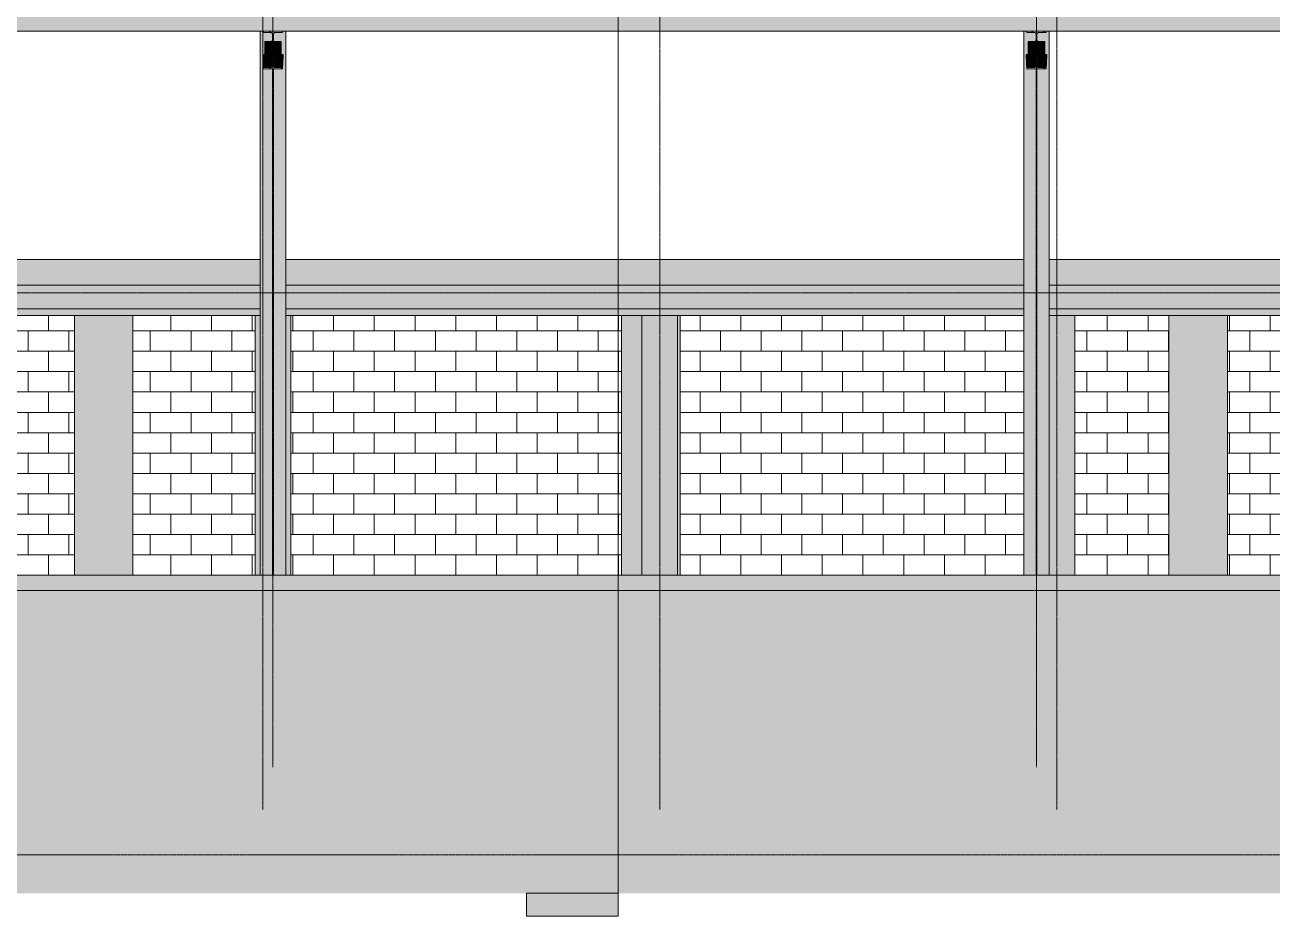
# Model space of a CAD drawing. Header units: inches. Extents: x 1352 to 6578, y -201 to 490.
# Drawn here: x 2315.8 to 2805.8, y -133.9 to 216.2 of the extents above; entities that cross this region are included whole.
import ezdxf

# ---------------------------------------------------------------- set-up
doc = ezdxf.new("R2010")
doc.units = ezdxf.units.IN
doc.header["$MEASUREMENT"] = 0
for name, pattern in [('Aligning Line 1_8_', [0.25, 0.125, -0.125]), ('Grid Line 1_2_', [0.875, 0.5, -0.125, 0.125, -0.125]), ('Hidden 1_8_', [0.1875, 0.125, -0.0625])]:
    doc.linetypes.add(name, pattern=pattern)
for name, color, linetype, lineweight in [('A-FLOR-LEVL', 51, 'Continuous', 9), ('A-ROOF', 132, 'Continuous', 13), ('A-ROOF-PATT', 132, 'Continuous', 9), ('A-WALL', 113, 'Continuous', 13), ('A-WALL-PATT', 111, 'Continuous', 13), ('C-BLDG-PADS', 91, 'Continuous', 13), ('C-TOPO', 7, 'Continuous', 9), ('G-ANNO-SYMB', 111, 'Aligning Line 1_8_', 9), ('S-BEAM', 12, 'Continuous', 13), ('S-COLS', 52, 'Continuous', 13), ('S-GRID', 1, 'Continuous', 9)]:
    doc.layers.add(name, color=color, linetype=linetype, lineweight=lineweight)
pattern_1 = [(50, (2839.867, 132.76), (27.5427, -2.40992), [2.88, -31.68]), (355, (2839.867, 132.76), (-5.32784, 28.88427), [2.304, -25.344]), (100.451, (2842.163, 132.558), (22.2153, 26.47393), [2.448, -26.924]), (46.184, (2839.867, 140.44), (40.9819, -6.3564), [4.32, -47.52]), (96.636, (2843.283, 139.91), (35.8907, 37.4062), [3.671, -40.386]), (351.184, (2839.867, 140.44), (35.891, 37.4062), [3.456, -38.016]), (21, (2843.707, 138.52), (22.92104, -15.46073), [2.88, -31.68]), (326, (2843.707, 138.52), (9.34353, 27.84574), [2.304, -25.344]), (71.451, (2845.617, 137.23), (32.26477, 12.3844), [2.448, -26.924]), (37.5, (2839.867, 132.759), (0.466855, 12.78271), [1.267, -23.77, 1.267, -24.461, -25.44]), (37.5, (2839.867, 132.759), (0.466855, 12.78271), [-50.765, 1.267, -24.173]), (7.5, (2839.867, 132.759), (10.10159, 15.14509), [1.267, -13.402, 1.267, -23.194, -9.696]), (7.5, (2839.867, 132.759), (10.10159, 15.14509), [-39.13, 1.267, -8.429]), (327.5, (2831.304, 132.759), (20.49916, -0.86578), [1.267, -8.333, 1.267, -28.685, -39.744]), (327.5, (2831.304, 132.759), (20.49916, -0.86578), [-39.552, 1.267, -38.477]), (317.5, (2827.464, 132.759), (22.39478, 3.8443), [1.267, -11.213, 1.267, -18.624, -28.224]), (317.5, (2827.464, 132.759), (22.39478, 3.8443), [-32.371, 1.267, -26.957])]
pattern_2 = [(45, (2839.867, 132.759), (-9.5035, 9.5035), []), (45, (2839.867, 147.159), (-9.5035, 9.5035), [])]

# ---------------------------------------------------------------- blocks, each defined once
blk = doc.blocks.new('Conc Beam - Conc Beam-1196117-BUILDING SECTION - EAST_WEST - LOOKING SOUTH')
at = {"layer": 'S-BEAM', "lineweight": 9}
h = blk.add_hatch(dxfattribs=at)
h.set_pattern_fill('FP_2', color=9, style=0, pattern_type=2)
h.set_pattern_definition(pattern_1)
h.paths.add_polyline_path([(2451.86, 104.67), (2708.2, 104.67), (2708.2, 114), (2418.2, 114), (2418.2, 104.67), (2430.96, 104.67)], flags=0)
h.paths.add_polyline_path([(1950.18, 104.67), (2108.2, 104.67), (2108.2, 114), (1946.2, 114), (1946.2, 104.67)], flags=0)
h.paths.add_polyline_path([(3018.58, 104.67), (3018.58, 114), (3018.2, 114), (3018.2, 104.67)], flags=0)
h.paths.add_polyline_path([(3008.2, 104.67), (3008.2, 114), (2718.2, 114), (2718.2, 104.67), (3005.8, 104.67)], flags=0)
h.paths.add_polyline_path([(2118.2, 104.67), (2408.2, 104.67), (2408.2, 114), (2118.2, 114)], flags=0)
h = blk.add_hatch(dxfattribs=at)
h.set_pattern_fill('FP_1', color=9, style=0, pattern_type=2)
h.set_pattern_definition([(33.467, (2839.867, 440.118), (27.5428, -1.337), [2.219, -24.411]), (357.222, (2839.867, 440.118), (-5.32773, 16.02204), [2.298, -25.277]), (108.394, (2842.163, 440.006), (22.2151, 14.68524), [1.407, -15.478]), (30.033, (2839.867, 444.378), (40.9821, -3.5259), [3.455, -38.002]), (101.845, (2843.283, 444.084), (35.8912, 20.749), [2.067, -22.736]), (355.083, (2839.867, 444.378), (35.89054, 20.7491), [3.428, -37.706]), (12.02, (2843.707, 443.313), (22.92165, -8.57654), [2.749, -30.239]), (339.487, (2843.707, 443.313), (9.34315, 15.4464), [2.039, -22.434]), (58.83, (2845.617, 442.598), (32.2648, 6.87024), [1.504, -16.548]), (23.056, (2839.867, 440.118), (0.46711, 7.091376), [1.093, -20.495, 1.093, -21.091, -21.935]), (23.056, (2839.867, 440.118), (0.46711, 7.091376), [-43.771, 1.093, -20.842]), (4.177, (2839.867, 440.118), (10.101914, 8.401117), [1.26, -13.322, 1.26, -23.056, -9.639]), (4.177, (2839.867, 440.118), (10.101914, 8.401117), [-38.898, 1.26, -8.379]), (340.537, (2831.304, 440.118), (20.4992, -0.480766), [1.134, -7.454, 1.134, -25.659, -35.551]), (340.537, (2831.304, 440.118), (20.4992, -0.480766), [-35.379, 1.134, -34.418]), (333.056, (2827.464, 440.118), (22.39406, 2.13228), [1.048, -9.274, 1.048, -15.403, -23.343]), (333.056, (2827.464, 440.118), (22.39406, 2.13228), [-26.773, 1.048, -22.295])])
h.paths.add_polyline_path([(2451.86, 102), (2708.2, 102), (2708.2, 104.67), (2418.2, 104.67), (2418.2, 102), (2430.96, 102)], flags=0)
h.paths.add_polyline_path([(3018.58, 102), (3018.58, 104.67), (3018.2, 104.67), (3018.2, 102)], flags=0)
h.paths.add_polyline_path([(1950.18, 102), (2108.2, 102), (2108.2, 104.67), (1946.2, 104.67), (1946.2, 102)], flags=0)
h.paths.add_polyline_path([(3005.8, 102), (3008.2, 102), (3008.2, 104.67), (2718.2, 104.67), (2718.2, 102), (2995.35, 102)], flags=0)
h.paths.add_polyline_path([(2118.2, 102), (2408.2, 102), (2408.2, 104.67), (2118.2, 104.67)], flags=0)
at = {"layer": 'S-BEAM', "color": 8, "lineweight": 9}
for p, q in [((2408.2, 104.67), (2118.2, 104.67)), ((2708.2, 104.67), (2418.2, 104.67)), ((3008.2, 104.67), (2718.2, 104.67)), ((2408.2, 102), (2118.2, 102)), ((2708.2, 102), (2418.2, 102)), ((3008.2, 102), (2718.2, 102))]:
    blk.add_line(p, q, dxfattribs=at)
blk = doc.blocks.new('W-Wide Flange - GIRDER - T_B_D_ - 2-1379053-BUILDING SECTION - EAST_WEST - LOOKING SOUTH')
at = {"layer": 'S-BEAM', "lineweight": 9}
for points in [[(2710.54, 204.59), (2712.24, 204.62), (2712.24, 209.62), (2709.96, 209.62), (2709.96, 204.59)], [(2712.24, 204.59), (2712.44, 204.62), (2712.73, 204.77), (2712.87, 204.92), (2712.93, 204.99), (2713.01, 205.19), (2713.04, 205.39), (2713.01, 210.21), (2712.84, 209.9), (2712.8, 209.85), (2712.64, 209.72), (2712.44, 209.64), (2712.24, 209.62), (2712.24, 204.62)], [(2714.17, 204.59), (2714.17, 209.62), (2713.96, 209.64), (2713.77, 209.72), (2713.56, 209.9), (2713.48, 210.02), (2713.4, 210.21), (2713.37, 210.21), (2713.4, 205.19), (2713.54, 204.92), (2713.68, 204.77), (2713.77, 204.7), (2714.11, 204.6)], [(2715.77, 204.59), (2716.45, 204.59), (2716.45, 209.62), (2714.17, 209.62), (2714.17, 204.59), (2714.46, 204.59)]]:
    blk.add_hatch(color=254, dxfattribs=at).paths.add_polyline_path(points, flags=0)
h = blk.add_hatch(color=254, dxfattribs=at)
h.paths.add_polyline_path([(2713, 204.02), (2713.04, 204.02), (2713.01, 205.19), (2712.87, 204.92), (2712.72, 204.76), (2712.49, 204.64), (2712.29, 204.6), (2712.24, 204.59), (2709.96, 204.59), (2709.96, 204.54), (2712.44, 204.56), (2712.73, 204.71), (2712.88, 204.87), (2712.96, 205.01), (2712.99, 204.99), (2712.91, 204.77), (2712.92, 204.69), (2712.96, 204.65), (2712.92, 204.48), (2712.94, 204.41), (2712.92, 204.24), (2712.96, 204.22), (2712.99, 204.18), (2712.99, 204.02)], flags=0)
h.paths.add_polyline_path([(2713.5, 204.29), (2713.43, 204.3), (2713.47, 204.36), (2713.49, 204.31)], flags=0)
h.paths.add_polyline_path([(2713.41, 204.02), (2713.44, 204.03), (2713.47, 204.02), (2713.49, 204.02), (2713.5, 204.16), (2713.5, 204.26), (2713.45, 204.67), (2713.5, 204.67), (2713.53, 204.7), (2713.4, 205.09), (2713.46, 204.99), (2713.56, 204.82), (2713.72, 204.68), (2713.89, 204.59), (2714.11, 204.54), (2714.46, 204.54), (2716.45, 204.54), (2716.45, 204.59), (2713.96, 204.62), (2713.68, 204.77), (2713.52, 204.94), (2713.42, 205.13), (2713.4, 205.19), (2713.37, 205.18), (2713.37, 204.02)], flags=0)
at = {"layer": 'S-BEAM', "color": 8, "lineweight": 9}
for p, q in [((2713.04, 212.63), (2713.04, 205.39)), ((2713.37, 205.39), (2713.37, 212.63)), ((2709.96, 209.62), (2712.24, 209.62)), ((2709.96, 209.62), (2709.96, 204.59)), ((2714.17, 209.62), (2716.45, 209.62)), ((2716.45, 204.59), (2716.45, 209.62)), ((2712.24, 204.59), (2709.96, 204.59)), ((2709.96, 204.59), (2709.96, 204.54)), ((2712.96, 204.02), (2713.04, 204.02)), ((2713.37, 204.02), (2713.44, 204.02)), ((2716.45, 204.59), (2714.17, 204.59)), ((2716.45, 204.54), (2716.45, 204.59))]:
    blk.add_line(p, q, dxfattribs=at)
for centre, major_axis, start_param, end_param in [((2712.24, 210.42), (0.8, 0), 4.712389, 6.283185), ((2714.17, 210.42), (-0.8, 0), 0, 1.570796), ((2712.24, 205.39), (0.8, 0), 4.712389, 6.283185), ((2714.17, 205.39), (0.8, 0), 3.141593, 4.712389)]:
    blk.add_ellipse(centre, major_axis=major_axis, ratio=0.999783, start_param=start_param, end_param=end_param, dxfattribs=at)
blk = doc.blocks.new('W-Wide Flange-Column - W10X49-1602557-BUILDING SECTION - EAST_WEST - LOOKING SOUTH')
at = {"layer": 'S-COLS', "color": 8, "linetype": 'Hidden 1_8_', "lineweight": 9}
for p, q in [((2713.05, 202.01), (2713.05, 200.15)), ((2713.36, 200.15), (2713.36, 202.01)), ((2713.05, 198.93), (2713.05, 0)), ((2713.36, 0), (2713.36, 198.93))]:
    blk.add_line(p, q, dxfattribs=at)
blk = doc.blocks.new('W-Wide Flange-Column - W10X49-V7-BUILDING SECTION - EAST_WEST - LOOKING SOUTH')
at = {"layer": 'S-COLS', "color": 8, "linetype": 'Hidden 1_8_', "lineweight": 9}
for p, q in [((2413.05, 201.97), (2413.05, 200.15)), ((2413.36, 200.15), (2413.36, 201.97)), ((2413.05, 198.93), (2413.05, 0)), ((2413.36, 0), (2413.36, 198.93))]:
    blk.add_line(p, q, dxfattribs=at)
blk = doc.blocks.new('Section - 3_32_ x 3_8_-54337-BUILDING SECTION - EAST_WEST - LOOKING SOUTH')
at = {"layer": 'G-ANNO-SYMB', "linetype": 'Continuous'}
blk.add_hatch(color=256, dxfattribs=at).paths.add_polyline_path([(2512.89, -124.86), (2548.89, -124.86), (2548.89, -133.86), (2512.89, -133.86)], flags=0)
for p, q in [((2512.89, -124.86), (2512.89, -133.86)), ((2548.89, -124.86), (2512.89, -124.86)), ((2548.89, -133.86), (2548.89, -124.86)), ((2512.89, -133.86), (2548.89, -133.86))]:
    blk.add_line(p, q, dxfattribs=at)

msp = doc.modelspace()

# ---------------------------------------------------------------- hatches: boundary and pattern name
at = {"layer": 'A-ROOF'}
h = msp.add_hatch(color=8, dxfattribs=at)
h.paths.add_polyline_path([(3018.20325, 114), (3018.57825, 114), (3018.57825, 124), (3018.20325, 124)], flags=0)
h.paths.add_polyline_path([(1942.39075, 114), (2108.20325, 114), (2108.20325, 124), (1942.39075, 124)], flags=0)
h.paths.add_polyline_path([(3008.20325, 114), (3008.20325, 124), (2718.20325, 124), (2718.20325, 114), (3005.80434, 114)], flags=0)
h.paths.add_polyline_path([(2118.20325, 114), (2408.20325, 114), (2408.20325, 124), (2118.20325, 124)], flags=0)
h.paths.add_polyline_path([(2418.20325, 114), (2708.20325, 114), (2708.20325, 124), (2418.20325, 124), (2418.20325, 114.75198)], flags=0)
at = {"layer": 'A-ROOF-PATT'}
h = msp.add_hatch(dxfattribs=at)
h.set_pattern_fill('FP_5', color=8, style=0, pattern_type=2)
h.set_pattern_definition([(161.57, (2840.347, 133.239), (-3.8399538, -1.54e-05), [0, -27.322, 3.034, 0]), (18.43, (2839.387, 133.239), (-3.8399538, 1.54e-05), [0, -27.322, 3.034, 0]), (108.43, (2840.347, 133.239), (1.919622, -9.6005246), [9.106, -21.25]), (71.57, (2839.387, 133.239), (1.919622, 9.6005246), [9.106, -21.25])])
h.paths.add_polyline_path([(3037.15949, 213.77444), (3105.45325, 213.77444), (3105.45325, 221.77617), (1585.45325, 221.77617), (1585.45325, 213.77444), (3029.45325, 213.77444)], flags=0)
at = {"layer": 'A-WALL'}
for points in [[(2335.20325, 0), (2358.20325, 0), (2358.20325, 102), (2335.20325, 102), (2335.20325, 100.65548)], [(2786.31824, 0), (2788.20325, 0), (2788.20325, 102), (2765.20325, 102), (2765.20325, 0)]]:
    msp.add_hatch(color=254, dxfattribs=at).paths.add_polyline_path(points, flags=0)
h = msp.add_hatch(color=254, dxfattribs=at)
h.paths.add_polyline_path([(2550.20325, 0), (2558.20325, 0), (2558.20325, 102), (2550.20325, 102), (2550.20325, 100.65548)], flags=0)
h.paths.add_polyline_path([(2572.20325, 0), (2573.20325, 0), (2573.20325, 102), (2572.20325, 102), (2572.20325, 100.65548)], flags=0)
at = {"layer": 'A-WALL-PATT', "lineweight": 9}
h = msp.add_hatch(dxfattribs=at)
h.set_pattern_fill('FP_7', color=9, style=0, pattern_type=2)
h.set_pattern_definition([(0, (3205.016, 0), (0, 8), []), (90, (3205.016, 0), (-8, 8), [8, -8])])
h.paths.add_polyline_path([(2246.20325, 0), (2246.20325, 102), (2143.20325, 102), (2143.20325, 0)], flags=0)
h.paths.add_polyline_path([(2104.20325, 0), (2108.20325, 0), (2108.20325, 102), (2104.20325, 102), (2104.20325, 16.07648)], flags=0)
h.paths.add_polyline_path([(1950.18074, 0), (2090.20325, 0), (2090.20325, 102), (1949.39075, 102), (1949.39075, 0)], flags=0)
h.paths.add_polyline_path([(2744.51137, 0), (2765.20325, 0), (2765.20325, 102), (2728.20325, 102), (2728.20325, 0)], flags=0)
h.paths.add_polyline_path([(2118.20325, 0), (2120.20325, 0), (2120.20325, 102), (2118.20325, 102), (2118.20325, 100.65548)], flags=0)
h.paths.add_polyline_path([(2260.20325, 0), (2335.20325, 0), (2335.20325, 102), (2260.20325, 102), (2260.20325, 100.65548)], flags=0)
h.paths.add_polyline_path([(2420.20325, 0), (2550.20325, 0), (2550.20325, 102), (2420.20325, 102), (2420.20325, 44.26948)], flags=0)
h.paths.add_polyline_path([(3008.20325, 0), (3008.20325, 102), (3003.20325, 102), (3003.20325, 0), (3005.80434, 0)], flags=0)
h.paths.add_polyline_path([(2980.20325, 0), (2980.20325, 102), (2884.20325, 102), (2884.20325, 0), (2953.54574, 0)], flags=0)
h.paths.add_polyline_path([(2358.20325, 0), (2406.20325, 0), (2406.20325, 102), (2358.20325, 102), (2358.20325, 100.65548)], flags=0)
h.paths.add_polyline_path([(2708.20325, 0), (2708.20325, 102), (2573.20325, 102), (2573.20325, 0), (2702.70449, 0)], flags=0)
h.paths.add_polyline_path([(2870.20325, 0), (2870.20325, 102), (2788.20325, 102), (2788.20325, 0)], flags=0)
h.paths.add_polyline_path([(3018.57825, 28.67816), (3018.57825, 102), (3018.20325, 102), (3018.20325, 28.74243)], flags=0)
at = {"layer": 'C-BLDG-PADS', "lineweight": 9}
h = msp.add_hatch(dxfattribs=at)
h.set_pattern_fill('FP_2', style=0, pattern_type=2)
h.set_pattern_definition(pattern_1)
h.paths.add_polyline_path([(2117.40824, -6), (3018.20325, -6), (3018.20325, 0), (1587.20325, 0), (1587.20325, -6), (2096.50481, -6)], flags=0)
at = {"layer": 'C-TOPO'}
h = msp.add_hatch(dxfattribs=at)
h.set_pattern_fill('FP_10', color=8, style=0, pattern_type=2)
h.set_pattern_definition([(0, (2839.867, 132.76), (24, 24), [24, -24]), (0, (2839.867, 141.76), (24, 24), [24, -24]), (0, (2839.867, 150.76), (24, 24), [24, -24]), (90, (2842.867, 153.76), (-24, 24), [24, -24]), (90, (2851.867, 153.76), (-24, 24), [24, -24]), (90, (2860.867, 153.76), (-24, 24), [24, -24])])
h.paths.add_polyline_path([(1599.64075, -124.88852), (3018.20325, -124.88852), (3018.20325, -60), (3004.20325, -60), (3004.20325, -48), (3018.20325, -48), (3018.20325, -6.00628), (1587.20325, -6.00628), (1587.20325, -48), (1599.64075, -48), (1599.64075, -60), (1587.20325, -60), (1587.20325, -124.88852)], flags=0)
at = {"layer": 'S-BEAM'}
for points in [[(2409.43729, 213.22469), (2409.43284, 213.77444), (2409.37878, 213.73475), (2409.43726, 213.2249)], [(2416.96922, 213.22469), (2417.03228, 213.77444), (2416.96925, 213.73475), (2416.96925, 213.42748)], [(2709.43729, 213.22469), (2709.43284, 213.77444), (2709.37878, 213.73475), (2709.43726, 213.2249)], [(2716.96922, 213.22469), (2717.03228, 213.77444), (2716.96925, 213.73475), (2716.96925, 213.42748)], [(2412.29053, 199.44138), (2412.29164, 199.46048), (2412.23575, 204.53526), (2409.17825, 204.53526), (2409.43795, 199.44138), (2412.28021, 199.44138)], [(2414.11598, 199.44138), (2416.96856, 199.44138), (2417.22825, 204.53526), (2414.17075, 204.53526), (2414.11466, 199.44138)], [(2709.43795, 199.44138), (2712.29164, 199.46048), (2712.23575, 204.53526), (2709.17825, 204.53526), (2709.26391, 202.85511)], [(2409.43797, 198.93124), (2409.39494, 200.28506), (2409.43795, 198.93171)], [(2709.43797, 198.93124), (2709.43795, 199.44138), (2709.43795, 198.93171)]]:
    msp.add_hatch(color=9, dxfattribs=at).paths.add_polyline_path(points, flags=0)
at = {"layer": 'S-BEAM', "lineweight": 9}
h = msp.add_hatch(dxfattribs=at)
h.set_pattern_fill('FP_14', color=8, style=0, pattern_type=2)
h.set_pattern_definition(pattern_2)
h.paths.add_polyline_path([(2409.43797, 198.93124), (2416.96853, 198.93124), (2416.96856, 199.44138), (2413.94511, 199.46052), (2413.63978, 199.60777), (2413.42866, 199.87289), (2413.35337, 200.21202), (2413.37252, 212.63268), (2413.5196, 212.93805), (2413.78453, 213.14931), (2414.1148, 213.22469), (2416.96922, 213.22469), (2416.96925, 213.73475), (2409.43726, 213.73475), (2409.43729, 213.22469), (2412.5264, 213.18275), (2412.76657, 213.05843), (2412.97776, 212.79343), (2413.05309, 212.46315), (2413.03404, 200.03368), (2412.88704, 199.72822), (2412.62215, 199.51683), (2412.29185, 199.44138), (2409.43797, 199.44138)], flags=0)
h = msp.add_hatch(dxfattribs=at)
h.set_pattern_fill('FP_14', color=8, style=0, pattern_type=2)
h.set_pattern_definition(pattern_2)
h.paths.add_polyline_path([(2709.43797, 198.93124), (2716.96853, 198.93124), (2716.96856, 199.44138), (2713.88004, 199.48332), (2713.63978, 199.60777), (2713.42866, 199.87289), (2713.35337, 200.20323), (2713.37252, 212.63268), (2713.5196, 212.93805), (2713.78453, 213.14931), (2714.1148, 213.22469), (2716.96922, 213.22469), (2716.96925, 213.73475), (2709.43726, 213.73475), (2709.43729, 213.22469), (2712.5264, 213.18275), (2712.76657, 213.05843), (2712.97776, 212.79343), (2713.05309, 212.46315), (2713.03404, 200.03368), (2712.88704, 199.72822), (2712.62215, 199.51683), (2712.29185, 199.44138), (2709.43795, 199.44138), (2709.43795, 199.33098)], flags=0)
at = {"layer": 'S-BEAM'}
h = msp.add_hatch(color=9, dxfattribs=at)
h.paths.add_polyline_path([(2412.93734, 200.52378), (2412.99947, 200.58273), (2412.95272, 200.56313)], flags=0)
h.paths.add_polyline_path([(2412.86769, 201.0371), (2412.94785, 201.1195), (2412.90935, 201.1195), (2412.8744, 201.05038)], flags=0)
h.paths.add_polyline_path([(2412.91184, 201.32129), (2412.88973, 201.36802), (2412.86769, 201.31054)], flags=0)
h.paths.add_polyline_path([(2412.93932, 201.88016), (2413.01645, 201.97408), (2412.98332, 201.97408), (2412.95343, 201.91028)], flags=0)
h.paths.add_polyline_path([(2412.87745, 202.80745), (2412.95413, 202.88102), (2412.96249, 202.97553), (2412.90156, 202.85511)], flags=0)
h.paths.add_polyline_path([(2412.87037, 202.96408), (2412.96606, 203.0464), (2412.98253, 203.16588), (2412.87431, 202.97118)], flags=0)
h.paths.add_polyline_path([(2412.29185, 199.44138), (2412.62233, 199.51694), (2412.88712, 199.72844), (2413.0238, 200.26504), (2412.9961, 200.26504), (2412.90007, 200.18073), (2412.93734, 200.37808), (2412.93988, 200.50754), (2412.9533, 200.58618), (2412.91529, 200.59947), (2412.94231, 200.68611), (2412.98966, 200.92694), (2412.91971, 200.88291), (2412.9655, 201.09305), (2412.86339, 200.99239), (2412.84142, 201.08592), (2412.83733, 201.13939), (2412.82864, 201.21587), (2412.84704, 201.30551), (2412.9194, 201.5599), (2412.91819, 201.66611), (2412.88689, 201.71253), (2412.947, 201.828), (2412.93096, 201.969), (2412.87404, 201.90004), (2412.87122, 202.0383), (2412.98017, 202.2121), (2413.02171, 202.4774), (2412.99827, 202.52996), (2412.92238, 202.48271), (2412.90506, 202.54776), (2412.9243, 202.74077), (2412.8704, 202.71597), (2412.86324, 202.79019), (2412.82706, 202.8149), (2412.87074, 202.95897), (2412.89971, 203.04624), (2412.96574, 203.29756), (2412.90044, 203.30427), (2412.86744, 203.33914), (2412.99758, 204.01975), (2412.96508, 204.03879), (2412.98947, 204.38343), (2412.9211, 204.34197), (2412.94507, 204.4679), (2412.92739, 204.49347), (2412.96331, 204.66976), (2412.9067, 204.66976), (2412.87909, 204.70178), (2412.99104, 205.02021), (2412.95317, 204.99454), (2412.847, 204.82889), (2412.6693, 204.66815), (2412.52034, 204.59463), (2412.29185, 204.54265), (2412.23575, 204.53526), (2412.29164, 199.46048)], flags=0)
h.paths.add_polyline_path([(2412.81297, 200.75017), (2412.86769, 200.87562), (2412.91336, 200.87502), (2412.81647, 200.75452)], flags=0)
h.paths.add_polyline_path([(2412.83733, 201.13939), (2412.91184, 201.18672), (2412.86769, 201.18277), (2412.84793, 201.15453)], flags=0)
h.paths.add_polyline_path([(2412.98339, 201.26592), (2412.95011, 201.30551), (2412.97096, 201.27056)], flags=0)
h.paths.add_polyline_path([(2412.82706, 202.50601), (2412.89934, 202.64597), (2412.92238, 202.64393), (2412.84329, 202.52949)], flags=0)
h.paths.add_polyline_path([(2412.98127, 202.64966), (2412.9455, 202.68033), (2412.9455, 202.66757)], flags=0)
h = msp.add_hatch(color=9, dxfattribs=at)
h.paths.add_polyline_path([(2413.44393, 204.57703), (2413.57117, 204.41667), (2413.48779, 204.5014), (2413.44933, 204.56772)], flags=0)
h.paths.add_polyline_path([(2413.55861, 200.62053), (2413.68899, 200.49069), (2413.63213, 200.5304), (2413.56456, 200.61324)], flags=0)
h.paths.add_polyline_path([(2414.11466, 199.44138), (2414.17075, 204.53526), (2413.82035, 204.62188), (2413.68316, 204.70962), (2413.53138, 204.86554), (2413.42449, 205.06417), (2413.42394, 204.96784), (2413.498, 204.76953), (2413.48979, 204.68278), (2413.44662, 204.62188), (2413.46698, 204.42701), (2413.4898, 204.14338), (2413.46835, 204.09764), (2413.41497, 204.1269), (2413.4123, 203.94374), (2413.45364, 203.76901), (2413.53023, 203.66192), (2413.55858, 203.61638), (2413.54565, 203.56558), (2413.45475, 203.6926), (2413.39637, 203.73614), (2413.45109, 203.42428), (2413.43079, 203.38074), (2413.4885, 203.15084), (2413.45475, 203.14889), (2413.52636, 202.85511), (2413.49221, 202.83628), (2413.52647, 202.5839), (2413.53862, 202.5677), (2413.62293, 202.46449), (2413.57312, 202.34587), (2413.52559, 202.41971), (2413.53862, 202.30892), (2413.62135, 202.14382), (2413.62007, 202.10922), (2413.42519, 202.31734), (2413.44042, 202.19833), (2413.51367, 202.10488), (2413.52048, 201.93278), (2413.61829, 201.85867), (2413.64899, 201.66402), (2413.72144, 201.54347), (2413.61737, 201.58178), (2413.51192, 201.70863), (2413.51192, 201.63466), (2413.42267, 201.73973), (2413.50372, 201.28091), (2413.46167, 201.26661), (2413.42077, 201.25593), (2413.46461, 201.03337), (2413.51732, 200.95055), (2413.46978, 200.88538), (2413.4479, 200.87498), (2413.47854, 200.74944), (2413.433, 200.7435), (2413.45849, 200.37251), (2413.38917, 200.4582), (2413.38351, 200.31193), (2413.42866, 200.00491), (2413.47105, 199.95183), (2413.509, 199.75816), (2413.57686, 199.67078), (2413.78445, 199.51683), (2413.97581, 199.45705)], flags=0)
h.paths.add_polyline_path([(2413.68021, 199.98481), (2413.57837, 200.08163), (2413.63978, 200.06776), (2413.67127, 200.00314)], flags=0)
h.paths.add_polyline_path([(2413.61923, 201.71353), (2413.51918, 201.85867), (2413.52031, 201.77087), (2413.61905, 201.71363)], flags=0)
h.paths.add_polyline_path([(2413.49661, 204.29151), (2413.42075, 204.42701), (2413.46698, 204.29667), (2413.4898, 204.2927)], flags=0)
h = msp.add_hatch(color=9, dxfattribs=at)
h.paths.add_polyline_path([(2712.93734, 200.52378), (2712.99947, 200.58273), (2712.95272, 200.56313)], flags=0)
h.paths.add_polyline_path([(2712.86769, 201.0371), (2712.94785, 201.1195), (2712.90935, 201.1195), (2712.8744, 201.05038)], flags=0)
h.paths.add_polyline_path([(2712.91184, 201.32129), (2712.88973, 201.36802), (2712.86769, 201.31054)], flags=0)
h.paths.add_polyline_path([(2712.93932, 201.88016), (2713.01188, 201.94132), (2712.99885, 202.00721), (2712.95343, 201.91028)], flags=0)
h.paths.add_polyline_path([(2712.87745, 202.80745), (2712.95413, 202.88102), (2712.96249, 202.97553), (2712.90156, 202.85511)], flags=0)
h.paths.add_polyline_path([(2712.87037, 202.96408), (2712.96606, 203.0464), (2712.98253, 203.16588), (2712.87431, 202.97118)], flags=0)
h.paths.add_polyline_path([(2712.29185, 199.44138), (2712.62233, 199.51694), (2712.88704, 199.72844), (2713.02159, 200.20323), (2712.98318, 200.24146), (2712.90007, 200.18073), (2712.93734, 200.37808), (2712.95108, 200.43611), (2712.9533, 200.58618), (2712.91529, 200.59947), (2712.94231, 200.68611), (2712.98966, 200.92694), (2712.91971, 200.88291), (2712.9655, 201.09305), (2712.86339, 200.99239), (2712.84142, 201.08592), (2712.83733, 201.13939), (2712.82864, 201.21587), (2712.84704, 201.30551), (2712.9194, 201.5599), (2712.9194, 201.66468), (2712.88689, 201.71253), (2712.95017, 201.80643), (2712.9194, 201.95499), (2712.87404, 201.90004), (2712.87122, 202.0383), (2712.98017, 202.2121), (2713.02171, 202.4774), (2712.99827, 202.52996), (2712.92238, 202.48271), (2712.90506, 202.54776), (2712.9243, 202.74077), (2712.8704, 202.71597), (2712.86324, 202.79019), (2712.82706, 202.8149), (2712.87074, 202.95897), (2712.89971, 203.04624), (2712.95984, 203.29504), (2712.90044, 203.30427), (2712.86818, 203.34203), (2712.99758, 204.01975), (2712.96508, 204.03879), (2712.98947, 204.38343), (2712.9211, 204.34197), (2712.94507, 204.4679), (2712.92739, 204.49347), (2712.96331, 204.66976), (2712.9067, 204.66976), (2712.87909, 204.70178), (2712.99104, 205.02021), (2712.95317, 204.99454), (2712.847, 204.82889), (2712.68991, 204.68397), (2712.52034, 204.59463), (2712.29185, 204.54265), (2712.23575, 204.53526), (2712.29164, 199.46048)], flags=0)
h.paths.add_polyline_path([(2712.69574, 199.67855), (2712.69562, 199.67855), (2712.69562, 199.72851)], flags=0)
h.paths.add_polyline_path([(2712.81297, 200.75017), (2712.90077, 200.88026), (2712.88704, 200.84228), (2712.81647, 200.75452)], flags=0)
h.paths.add_polyline_path([(2712.83733, 201.13939), (2712.91184, 201.18672), (2712.86769, 201.18277), (2712.84793, 201.15453)], flags=0)
h.paths.add_polyline_path([(2712.98339, 201.26592), (2712.95011, 201.30551), (2712.97096, 201.27056)], flags=0)
h.paths.add_polyline_path([(2712.82706, 202.50601), (2712.89934, 202.64597), (2712.92238, 202.64393), (2712.84329, 202.52949)], flags=0)
h.paths.add_polyline_path([(2712.98127, 202.64966), (2712.9455, 202.68033), (2712.9455, 202.66757)], flags=0)
h = msp.add_hatch(color=9, dxfattribs=at)
h.paths.add_polyline_path([(2713.44393, 204.57703), (2713.57117, 204.41667), (2713.48779, 204.5014), (2713.44933, 204.56772)], flags=0)
h.paths.add_polyline_path([(2713.55861, 200.62053), (2713.68899, 200.49069), (2713.63213, 200.5304), (2713.56456, 200.61324)], flags=0)
h.paths.add_polyline_path([(2714.11466, 199.44138), (2714.17075, 204.53526), (2713.82035, 204.62188), (2713.68316, 204.70962), (2713.53566, 204.85997), (2713.42449, 205.06417), (2713.42394, 204.96784), (2713.498, 204.76953), (2713.48979, 204.68278), (2713.44662, 204.62188), (2713.46698, 204.42701), (2713.4898, 204.14338), (2713.46835, 204.09764), (2713.41497, 204.1269), (2713.4123, 203.94374), (2713.45475, 203.76607), (2713.53023, 203.66192), (2713.55858, 203.61638), (2713.54565, 203.56558), (2713.45475, 203.6926), (2713.38701, 203.76901), (2713.45475, 203.43214), (2713.43079, 203.38074), (2713.4885, 203.15084), (2713.45475, 203.14889), (2713.51126, 202.87831), (2713.49221, 202.83628), (2713.52647, 202.5839), (2713.53862, 202.5677), (2713.62293, 202.46449), (2713.57312, 202.34587), (2713.52559, 202.41971), (2713.53862, 202.30892), (2713.62135, 202.14382), (2713.57849, 202.14436), (2713.42519, 202.31734), (2713.4617, 202.17135), (2713.51367, 202.10488), (2713.52048, 201.93278), (2713.61829, 201.85867), (2713.64899, 201.66402), (2713.72144, 201.54347), (2713.61737, 201.58178), (2713.51192, 201.70863), (2713.51192, 201.63466), (2713.44042, 201.6679), (2713.50372, 201.28091), (2713.46167, 201.26661), (2713.42077, 201.25593), (2713.46461, 201.03337), (2713.51732, 200.95055), (2713.46978, 200.88538), (2713.4479, 200.87498), (2713.47854, 200.74944), (2713.433, 200.7435), (2713.45849, 200.37251), (2713.38917, 200.4582), (2713.38351, 200.31193), (2713.42866, 200.00491), (2713.47105, 199.95183), (2713.509, 199.75816), (2713.57686, 199.67078), (2713.78445, 199.51683), (2713.94548, 199.46048)], flags=0)
h.paths.add_polyline_path([(2713.68021, 199.98481), (2713.57837, 200.08163), (2713.63978, 200.06776), (2713.67127, 200.00314)], flags=0)
h.paths.add_polyline_path([(2713.61923, 201.71353), (2713.51918, 201.85867), (2713.53862, 201.76026), (2713.61905, 201.71363)], flags=0)
h.paths.add_polyline_path([(2713.49661, 204.29151), (2713.42075, 204.42701), (2713.46698, 204.29667), (2713.4898, 204.2927)], flags=0)
h = msp.add_hatch(color=9, dxfattribs=at)
h.paths.add_polyline_path([(2715.76906, 199.44138), (2716.96856, 199.44138), (2717.22825, 204.53526), (2714.17075, 204.53526), (2714.11598, 199.44138)], flags=0)
h.paths.add_polyline_path([(2714.11598, 199.46048), (2714.13306, 199.46052), (2715.76906, 199.46048)], flags=0)
at = {"layer": 'S-COLS'}
h = msp.add_hatch(color=9, dxfattribs=at)
h.paths.add_polyline_path([(2410.05637, 0), (2418.20325, 0), (2418.20325, 213.77444), (2417.02773, 213.73475), (2416.96922, 213.22469), (2413.88011, 213.18275), (2413.63999, 213.05843), (2413.42886, 212.79367), (2413.42878, 212.79343), (2413.37075, 212.61702), (2413.39801, 210.20821), (2413.56385, 209.90336), (2413.60507, 209.84965), (2413.77075, 209.72255), (2413.9637, 209.64264), (2414.17075, 209.61539), (2416.44739, 209.61539), (2416.44739, 204.53526), (2417.22825, 204.53526), (2417.22825, 203.96039), (2416.94255, 198.93124), (2409.43795, 198.93171), (2409.17825, 204.53526), (2409.95911, 204.53526), (2409.95911, 209.61539), (2412.44281, 209.64264), (2412.63575, 209.72255), (2412.84266, 209.90336), (2412.92857, 210.0153), (2413.00849, 210.20821), (2413.03575, 210.41522), (2413.03397, 212.63268), (2412.88687, 212.93805), (2412.62189, 213.14931), (2412.29171, 213.22469), (2409.43726, 213.2249), (2409.37423, 213.77444), (2408.20325, 213.77444), (2408.20325, 0)], flags=0)
h.paths.add_polyline_path([(2413.47105, 199.95183), (2413.42866, 200.1221), (2413.44182, 200.03386), (2413.47045, 199.95352)], flags=0)
h.paths.add_polyline_path([(2413.51929, 199.72844), (2413.38538, 200.21202), (2413.40888, 200.26393), (2413.42688, 200.31193), (2413.4479, 200.39725), (2413.46763, 200.4582), (2413.45599, 200.62053), (2413.4479, 200.87498), (2413.51732, 200.95055), (2413.51584, 200.97169), (2413.42935, 201.10641), (2413.42479, 201.36108), (2413.46461, 201.34781), (2413.45781, 201.43688), (2413.46461, 201.51219), (2413.44916, 201.63252), (2413.4617, 201.69378), (2413.51373, 201.63252), (2413.51373, 201.70644), (2413.64899, 201.56102), (2413.70827, 201.56538), (2413.61478, 201.79672), (2413.57849, 201.89704), (2413.51331, 201.97408), (2413.51713, 202.19621), (2413.62135, 202.14382), (2413.61477, 202.19824), (2413.51713, 202.34015), (2413.53862, 202.4015), (2413.61871, 202.35525), (2413.60945, 202.51871), (2413.52647, 202.5839), (2413.48127, 202.87129), (2413.52636, 202.85511), (2413.44932, 203.04714), (2413.42101, 203.2118), (2413.48127, 203.07786), (2413.50212, 203.13877), (2413.53825, 203.15084), (2413.43079, 203.38074), (2413.45475, 203.43214), (2413.41523, 203.66993), (2413.44958, 203.70593), (2413.54565, 203.56558), (2413.56788, 203.54717), (2413.53023, 203.66192), (2413.45225, 203.77268), (2413.46444, 203.86067), (2413.44521, 203.99096), (2413.41045, 204.01975), (2413.3663, 204.01975), (2413.38578, 199.99564), (2413.50064, 199.75816)], flags=0)
h.paths.add_polyline_path([(2412.82706, 202.50601), (2412.88007, 202.50601), (2412.86324, 202.5177)], flags=0)
h.paths.add_polyline_path([(2412.94046, 202.67009), (2412.98584, 202.67039), (2412.9455, 202.66757), (2412.94059, 202.67003)], flags=0)
h.paths.add_polyline_path([(2412.86324, 202.62479), (2412.90915, 202.62479), (2412.8704, 202.62899)], flags=0)
h.paths.add_polyline_path([(2412.84704, 201.30551), (2412.91884, 201.34093), (2412.86339, 201.30949), (2412.85935, 201.30851)], flags=0)
h.paths.add_polyline_path([(2412.91971, 200.88291), (2412.85935, 200.86502), (2412.86651, 200.81675), (2412.91529, 200.87741)], flags=0)
h.paths.add_polyline_path([(2412.94734, 199.87266), (2412.97773, 199.87289), (2413.03404, 200.0875), (2412.99006, 203.96165), (2412.98719, 203.73614), (2412.88123, 203.39285), (2412.95586, 203.53187), (2412.91401, 203.33914), (2412.89997, 203.26955), (2412.95791, 203.26289), (2412.81151, 202.79155), (2412.86324, 202.79019), (2412.87317, 202.75135), (2412.88709, 202.67009), (2412.9455, 202.7219), (2412.9455, 202.43935), (2413.00863, 202.54776), (2413.00863, 202.31723), (2412.93463, 202.10621), (2412.8695, 201.97408), (2412.87404, 201.90004), (2412.95343, 201.9537), (2412.94775, 201.70813), (2412.9587, 201.66468), (2412.83733, 201.22689), (2412.85935, 201.19315), (2412.9332, 201.26592), (2412.90315, 201.00933), (2412.98689, 201.09305), (2412.96019, 200.97983), (2412.92359, 200.791), (2412.98966, 200.829), (2412.91529, 200.61673), (2412.97885, 200.68611), (2412.90026, 200.20323), (2412.93527, 200.15403), (2413.0238, 200.26504), (2412.97773, 200.00855), (2412.93574, 199.89354), (2412.9359, 199.87266)], flags=0)
h.paths.add_polyline_path([(2413.68021, 199.98481), (2413.63073, 200.08632), (2413.57926, 200.07258), (2413.66758, 199.99578)], flags=0)
h.paths.add_polyline_path([(2413.47673, 200.51173), (2413.41165, 200.57113), (2413.45126, 200.57414), (2413.47515, 200.51561)], flags=0)
h.paths.add_polyline_path([(2413.78056, 200.59081), (2413.61747, 200.73767), (2413.73159, 200.63252), (2413.74521, 200.62092)], flags=0)
h.paths.add_polyline_path([(2412.98339, 201.26592), (2412.95011, 201.30551), (2412.98966, 201.29469), (2412.98518, 201.27413)], flags=0)
h.paths.add_polyline_path([(2413.61923, 201.71353), (2413.52031, 201.77087), (2413.51918, 201.85867), (2413.61905, 201.71379)], flags=0)
h.paths.add_polyline_path([(2412.93932, 201.88016), (2413.01645, 201.97408), (2412.96406, 201.89596), (2412.95343, 201.88917)], flags=0)
h = msp.add_hatch(color=9, dxfattribs=at)
h.paths.add_polyline_path([(2718.20325, 0), (2718.20325, 213.77444), (2717.02773, 213.73475), (2716.96922, 213.22469), (2713.88011, 213.18275), (2713.63999, 213.05843), (2713.42886, 212.79367), (2713.39801, 212.70552), (2713.37252, 212.63268), (2713.39801, 210.20821), (2713.56385, 209.90336), (2713.60507, 209.84965), (2713.77075, 209.72255), (2713.9637, 209.64264), (2714.17075, 209.61539), (2716.44739, 209.61539), (2716.44739, 204.53526), (2717.22825, 204.53526), (2717.22825, 203.96039), (2716.94255, 198.93124), (2709.43795, 198.93171), (2709.17825, 204.53526), (2709.95911, 204.53526), (2709.95911, 209.61539), (2712.44281, 209.64264), (2712.63575, 209.72255), (2712.84266, 209.90336), (2712.92857, 210.0153), (2713.00849, 210.20821), (2713.03575, 210.41522), (2713.03397, 212.63268), (2712.88687, 212.93805), (2712.62189, 213.14931), (2712.29171, 213.22469), (2709.43726, 213.2249), (2709.37423, 213.77444), (2708.20325, 213.77444), (2708.20325, 0)], flags=0)
h.paths.add_polyline_path([(2713.47105, 199.95183), (2713.42866, 200.1221), (2713.44182, 200.03386), (2713.47045, 199.95352)], flags=0)
h.paths.add_polyline_path([(2713.51929, 199.72844), (2713.38555, 200.20323), (2713.40888, 200.26393), (2713.42688, 200.31193), (2713.4479, 200.39725), (2713.46763, 200.4582), (2713.45599, 200.62053), (2713.4479, 200.87498), (2713.51732, 200.95055), (2713.51584, 200.97169), (2713.42935, 201.10641), (2713.42479, 201.36108), (2713.46461, 201.34781), (2713.45781, 201.43688), (2713.46461, 201.51219), (2713.44916, 201.63252), (2713.4617, 201.69378), (2713.51367, 201.63537), (2713.53862, 201.67651), (2713.64899, 201.56102), (2713.68979, 201.59614), (2713.61478, 201.79672), (2713.57849, 201.89704), (2713.51367, 201.97206), (2713.51713, 202.19621), (2713.62135, 202.14382), (2713.61477, 202.19824), (2713.51713, 202.34015), (2713.53862, 202.4015), (2713.61871, 202.35525), (2713.60945, 202.51871), (2713.52647, 202.5839), (2713.48127, 202.87129), (2713.52636, 202.85511), (2713.44932, 203.04714), (2713.42101, 203.2118), (2713.48127, 203.07786), (2713.51126, 203.13067), (2713.53825, 203.15084), (2713.43079, 203.38074), (2713.45475, 203.43214), (2713.41523, 203.66993), (2713.44958, 203.70593), (2713.54565, 203.56558), (2713.56788, 203.54717), (2713.51126, 203.67774), (2713.45225, 203.77268), (2713.46444, 203.86067), (2713.44521, 203.99096), (2713.41045, 204.01975), (2713.3663, 204.01975), (2713.38578, 199.99564), (2713.50064, 199.75816)], flags=0)
h.paths.add_polyline_path([(2712.82706, 202.50601), (2712.88007, 202.50601), (2712.86324, 202.5177)], flags=0)
h.paths.add_polyline_path([(2712.94046, 202.67009), (2712.98584, 202.67039), (2712.9455, 202.66757), (2712.94059, 202.67003)], flags=0)
h.paths.add_polyline_path([(2712.86324, 202.62479), (2712.90915, 202.62479), (2712.8704, 202.62899)], flags=0)
h.paths.add_polyline_path([(2712.84704, 201.30551), (2712.91884, 201.34093), (2712.86339, 201.30949), (2712.85935, 201.30851)], flags=0)
h.paths.add_polyline_path([(2712.91971, 200.88291), (2712.85935, 200.86502), (2712.90077, 200.85936), (2712.91529, 200.87741)], flags=0)
h.paths.add_polyline_path([(2712.9359, 199.87266), (2712.97773, 199.89354), (2713.02126, 199.99711), (2713.05309, 200.21485), (2713.00108, 204.01454), (2712.99006, 203.75211), (2712.88123, 203.39285), (2712.95984, 203.54053), (2712.91401, 203.33914), (2712.89997, 203.26955), (2712.95791, 203.26289), (2712.81151, 202.79155), (2712.86324, 202.79019), (2712.87317, 202.75135), (2712.88709, 202.67009), (2712.9455, 202.7219), (2712.9455, 202.43935), (2713.00863, 202.54776), (2713.00863, 202.31723), (2712.93463, 202.10621), (2712.85828, 202.00721), (2712.9194, 201.95499), (2712.95343, 201.9537), (2712.94775, 201.70813), (2712.9587, 201.66468), (2712.83733, 201.22689), (2712.85935, 201.19315), (2712.9332, 201.26592), (2712.90315, 201.00933), (2712.98689, 201.09305), (2712.96019, 200.97983), (2712.92359, 200.791), (2712.98966, 200.829), (2712.91529, 200.61673), (2712.97773, 200.68174), (2712.90077, 200.26504), (2712.93527, 200.15403), (2713.02574, 200.31912), (2712.97773, 200.00855), (2712.93574, 199.89354)], flags=0)
h.paths.add_polyline_path([(2713.68021, 199.98481), (2713.63073, 200.08632), (2713.57926, 200.07258), (2713.66758, 199.99578)], flags=0)
h.paths.add_polyline_path([(2713.47673, 200.51173), (2713.41165, 200.57113), (2713.45126, 200.57414), (2713.47515, 200.51561)], flags=0)
h.paths.add_polyline_path([(2713.78056, 200.59081), (2713.61747, 200.73767), (2713.73159, 200.63252), (2713.74521, 200.62092)], flags=0)
h.paths.add_polyline_path([(2712.98339, 201.26592), (2712.95011, 201.30551), (2712.98966, 201.29469), (2712.98518, 201.27413)], flags=0)
h.paths.add_polyline_path([(2713.61923, 201.71353), (2713.52031, 201.77087), (2713.53862, 201.83047), (2713.61905, 201.71379)], flags=0)
h.paths.add_polyline_path([(2712.93932, 201.88016), (2713.01188, 201.94132), (2712.96406, 201.89596), (2712.95343, 201.88917)], flags=0)
h = msp.add_hatch(color=254, dxfattribs=at)
h.paths.add_polyline_path([(2406.20325, 0), (2408.20325, 0), (2408.20325, 102), (2406.20325, 102), (2406.20325, 44.26948)], flags=0)
h.paths.add_polyline_path([(2420.20325, 0), (2420.20325, 102), (2418.20325, 102), (2418.20325, 0), (2420.19, 0)], flags=0)
for points in [[(2568.60946, 0), (2572.20325, 0), (2572.20325, 102), (2558.20325, 102), (2558.2165, 0), (2567.01499, 0)], [(2718.20325, 0), (2728.20325, 0), (2728.20325, 102), (2718.20325, 102), (2718.20325, 16.07648)]]:
    msp.add_hatch(color=254, dxfattribs=at).paths.add_polyline_path(points, flags=0)

# ---------------------------------------------------------------- linework, layer by layer
at = {"layer": 'A-FLOR-LEVL', "linetype": 'Grid Line 1_2_'}
for p, q in [((1351.78416, 111), (4220.88543, 111)), ((1351.78416, 0), (4220.88543, 0))]:
    msp.add_line(p, q, dxfattribs=at)
at = {"layer": 'A-ROOF', "lineweight": 9}
msp.add_line((1585.45325, 213.77444), (3105.45325, 213.77444), dxfattribs=at)
at = {"layer": 'A-ROOF', "color": 8, "lineweight": 9}
for p, q in [((2408.20325, 114), (2118.20325, 114)), ((2708.20325, 114), (2418.20325, 114)), ((3008.20325, 114), (2718.20325, 114))]:
    msp.add_line(p, q, dxfattribs=at)
at = {"layer": 'A-WALL', "color": 8, "lineweight": 9}
for p, q in [((2118.20325, 124), (2408.20325, 124)), ((2418.20325, 124), (2708.20325, 124)), ((2718.20325, 124), (3008.20325, 124)), ((2335.20325, 102), (2335.20325, 0)), ((2358.20325, 0), (2358.20325, 102)), ((2550.20325, 102), (2550.20325, 0)), ((2573.20325, 0), (2573.20325, 102)), ((2765.20325, 102), (2765.20325, 0)), ((2788.20325, 0), (2788.20325, 102))]:
    msp.add_line(p, q, dxfattribs=at)
at = {"layer": 'C-BLDG-PADS', "lineweight": 9}
for p, q in [((3018.20325, 0), (1448.49824, 0)), ((1448.49824, -6), (3018.20325, -6))]:
    msp.add_line(p, q, dxfattribs=at)
at = {"layer": 'C-TOPO'}
for p, q in [((2748.52105, -6.00628), (1676.24084, -6.00628)), ((3018.20325, -6.00628), (2748.52105, -6.00628))]:
    msp.add_line(p, q, dxfattribs=at)
at = {"layer": 'C-TOPO', "color": 8}
for p in [(1676.24084, -6.00628), (3018.20325, -6.00628)]:
    msp.add_line(p, (2748.52112, -6.00628), dxfattribs=at)
at = {"layer": 'G-ANNO-SYMB', "linetype": 'Continuous'}
msp.add_line((2548.89173, 254.11935), (2548.89173, -124.86426), dxfattribs=at)
at = {"layer": 'G-ANNO-SYMB'}
msp.add_line((1448.49824, -109.86125), (4124.13824, -109.86125), dxfattribs=at)
at = {"layer": 'S-BEAM', "color": 8, "lineweight": 9}
for p, q in [((2409.43729, 213.22469), (2409.37423, 213.77444)), ((2413.03575, 205.33509), (2413.03575, 212.6325)), ((2413.37075, 212.63268), (2413.37075, 205.33509)), ((2416.96922, 213.22469), (2417.03228, 213.77444)), ((2709.43729, 213.22469), (2709.37423, 213.77444)), ((2713.03575, 205.33509), (2713.03575, 212.6325)), ((2713.37075, 212.63268), (2713.37075, 205.33509)), ((2716.96922, 213.22469), (2717.03228, 213.77444)), ((2409.43795, 199.44138), (2409.17825, 204.53526)), ((2409.17825, 203.96039), (2409.17825, 204.53526)), ((2409.17825, 204.53526), (2412.23575, 204.53526)), ((2409.43797, 198.93124), (2409.17825, 203.96039)), ((2413.04041, 203.96039), (2412.98979, 203.96039)), ((2413.45202, 203.96039), (2413.3661, 203.96039)), ((2414.17075, 204.53526), (2417.22825, 204.53526)), ((2416.96853, 198.93124), (2417.22825, 203.96039)), ((2417.22825, 204.53526), (2416.96856, 199.44138)), ((2417.22825, 204.53526), (2417.22825, 203.96039)), ((2709.43795, 199.44138), (2709.17825, 204.53526)), ((2709.17825, 203.96039), (2709.17825, 204.53526)), ((2709.17825, 204.53526), (2712.23575, 204.53526)), ((2709.43797, 198.93124), (2709.17825, 203.96039)), ((2713.04041, 203.96039), (2712.98979, 203.96039)), ((2713.45202, 203.96039), (2713.3661, 203.96039)), ((2714.17075, 204.53526), (2717.22825, 204.53526)), ((2716.96853, 198.93124), (2717.22825, 203.96039)), ((2717.22825, 204.53526), (2716.96856, 199.44138)), ((2717.22825, 204.53526), (2717.22825, 203.96039))]:
    msp.add_line(p, q, dxfattribs=at)
at = {"layer": 'S-BEAM', "lineweight": 9}
for p, q in [((2416.96925, 213.73475), (2409.43726, 213.73475)), ((2409.43726, 213.73475), (2409.43729, 213.22469)), ((2409.43729, 213.22469), (2412.29171, 213.22469)), ((2413.05309, 212.46315), (2413.05313, 200.20323)), ((2413.35337, 200.20323), (2413.35341, 212.46315)), ((2414.1148, 213.22469), (2416.96922, 213.22469)), ((2416.96922, 213.22469), (2416.96925, 213.73475)), ((2716.96925, 213.73475), (2709.43726, 213.73475)), ((2709.43726, 213.73475), (2709.43729, 213.22469)), ((2709.43729, 213.22469), (2712.29171, 213.22469)), ((2713.05309, 212.46315), (2713.05313, 200.20323)), ((2713.35337, 200.20323), (2713.35341, 212.46315)), ((2714.1148, 213.22469), (2716.96922, 213.22469)), ((2716.96922, 213.22469), (2716.96925, 213.73475)), ((2412.29185, 199.44138), (2409.43795, 199.44138)), ((2409.43795, 199.44138), (2409.43797, 198.93124)), ((2409.43797, 198.93124), (2416.96853, 198.93124)), ((2416.96856, 199.44138), (2414.11466, 199.44138)), ((2416.96853, 198.93124), (2416.96856, 199.44138)), ((2712.29185, 199.44138), (2709.43795, 199.44138)), ((2709.43795, 199.44138), (2709.43797, 198.93124)), ((2709.43797, 198.93124), (2716.96853, 198.93124)), ((2716.96856, 199.44138), (2714.11466, 199.44138)), ((2716.96853, 198.93124), (2716.96856, 199.44138))]:
    msp.add_line(p, q, dxfattribs=at)
at = {"layer": 'S-BEAM', "color": 8, "lineweight": 9}
for centre, start_param, end_param in [((2412.23575, 205.33509), 1.570796327, 3.141592654), ((2414.17075, 205.33509), 0, 1.570796327), ((2712.23575, 205.33509), 1.570796327, 3.141592654), ((2714.17075, 205.33509), 0, 1.570796327)]:
    msp.add_ellipse(centre, major_axis=(-0.8, 0), ratio=0.999783057, start_param=start_param, end_param=end_param, dxfattribs=at)
at = {"layer": 'S-BEAM', "lineweight": 9}
for points in [[(2412.29171, 213.22469), (2412.34964, 213.22452), (2412.46223, 213.21191), (2412.62512, 213.15497), (2412.77054, 213.06342), (2412.9124, 212.92168), (2413.02414, 212.71863), (2413.05286, 212.54993), (2413.05309, 212.46315)], [(2413.35341, 212.46315), (2413.35358, 212.52109), (2413.36619, 212.63368), (2413.42309, 212.79657), (2413.51461, 212.94202), (2413.6563, 213.08392), (2413.85933, 213.19572), (2414.02802, 213.22446), (2414.1148, 213.22469)], [(2712.29171, 213.22469), (2712.34964, 213.22452), (2712.46223, 213.21191), (2712.62512, 213.15497), (2712.77054, 213.06342), (2712.9124, 212.92168), (2713.02414, 212.71863), (2713.05286, 212.54993), (2713.05309, 212.46315)], [(2713.35341, 212.46315), (2713.35358, 212.52109), (2713.36619, 212.63368), (2713.42309, 212.79657), (2713.51461, 212.94202), (2713.6563, 213.08392), (2713.85933, 213.19572), (2714.02802, 213.22446), (2714.1148, 213.22469)], [(2413.05313, 200.20323), (2413.05297, 200.14529), (2413.04037, 200.03268), (2412.9835, 199.86975), (2412.89203, 199.72425), (2412.75038, 199.58227), (2412.54736, 199.47038), (2412.37864, 199.44162), (2412.29185, 199.44138)], [(2414.11466, 199.44138), (2414.05672, 199.44155), (2413.94411, 199.45418), (2413.78122, 199.51116), (2413.63581, 199.60278), (2413.49399, 199.7446), (2413.38231, 199.94772), (2413.3536, 200.11644), (2413.35337, 200.20323)], [(2713.05313, 200.20323), (2713.05297, 200.14529), (2713.04037, 200.03268), (2712.9835, 199.86975), (2712.89203, 199.72425), (2712.75038, 199.58227), (2712.54736, 199.47038), (2712.37864, 199.44162), (2712.29185, 199.44138)], [(2714.11466, 199.44138), (2714.05672, 199.44155), (2713.94411, 199.45418), (2713.78122, 199.51116), (2713.63581, 199.60278), (2713.49399, 199.7446), (2713.38231, 199.94772), (2713.3536, 200.11644), (2713.35337, 200.20323)]]:
    msp.add_open_spline(points, degree=3, knots=[0, 0, 0, 0, 0.142857143, 0.285714286, 0.428571429, 0.571428571, 0.785714286, 1, 1, 1, 1], dxfattribs=at)
at = {"layer": 'S-COLS', "color": 8, "lineweight": 9}
for p, q in [((2408.20325, 213.77444), (2408.20325, 0)), ((2418.20325, 0), (2418.20325, 213.77444)), ((2708.20325, 213.77444), (2708.20325, 0)), ((2718.20325, 0), (2718.20325, 213.77444)), ((2406.20325, 102), (2406.20325, 0)), ((2420.20325, 0), (2420.20325, 102)), ((2558.20325, 102), (2558.20325, 0)), ((2572.20325, 0), (2572.20325, 102)), ((2728.20325, 0), (2728.20325, 102))]:
    msp.add_line(p, q, dxfattribs=at)
at = {"layer": 'S-GRID', "linetype": 'Grid Line 1_2_'}
for p, q in [((2413.20325, -75.40835), (2413.20325, 346.81628)), ((2713.20325, -75.40835), (2713.20325, 346.81628)), ((2409.20325, -92), (2409.20325, 300)), ((2565.20325, -92), (2565.20325, 300)), ((2721.20325, -92), (2721.20325, 300))]:
    msp.add_line(p, q, dxfattribs=at)

# ---------------------------------------------------------------- block references
at = {"layer": 'G-ANNO-SYMB', "linetype": 'Continuous'}
msp.add_blockref('Section - 3_32_ x 3_8_-54337-BUILDING SECTION - EAST_WEST - LOOKING SOUTH', (0, 0), dxfattribs=at)
at = {"layer": 'S-BEAM', "color": 8, "lineweight": 9}
for name, p in [('W-Wide Flange - GIRDER - T_B_D_ - 2-1379053-BUILDING SECTION - EAST_WEST - LOOKING SOUTH', (-300, 0)), ('W-Wide Flange - GIRDER - T_B_D_ - 2-1379053-BUILDING SECTION - EAST_WEST - LOOKING SOUTH', (0, 0)), ('Conc Beam - Conc Beam-1196117-BUILDING SECTION - EAST_WEST - LOOKING SOUTH', (0, 0))]:
    msp.add_blockref(name, p, dxfattribs=at)
at = {"layer": 'S-COLS', "color": 8, "linetype": 'Hidden 1_8_', "lineweight": 9}
for name in ['W-Wide Flange-Column - W10X49-V7-BUILDING SECTION - EAST_WEST - LOOKING SOUTH', 'W-Wide Flange-Column - W10X49-1602557-BUILDING SECTION - EAST_WEST - LOOKING SOUTH']:
    msp.add_blockref(name, (0, 0), dxfattribs=at)

doc.saveas('drawing.dxf')
